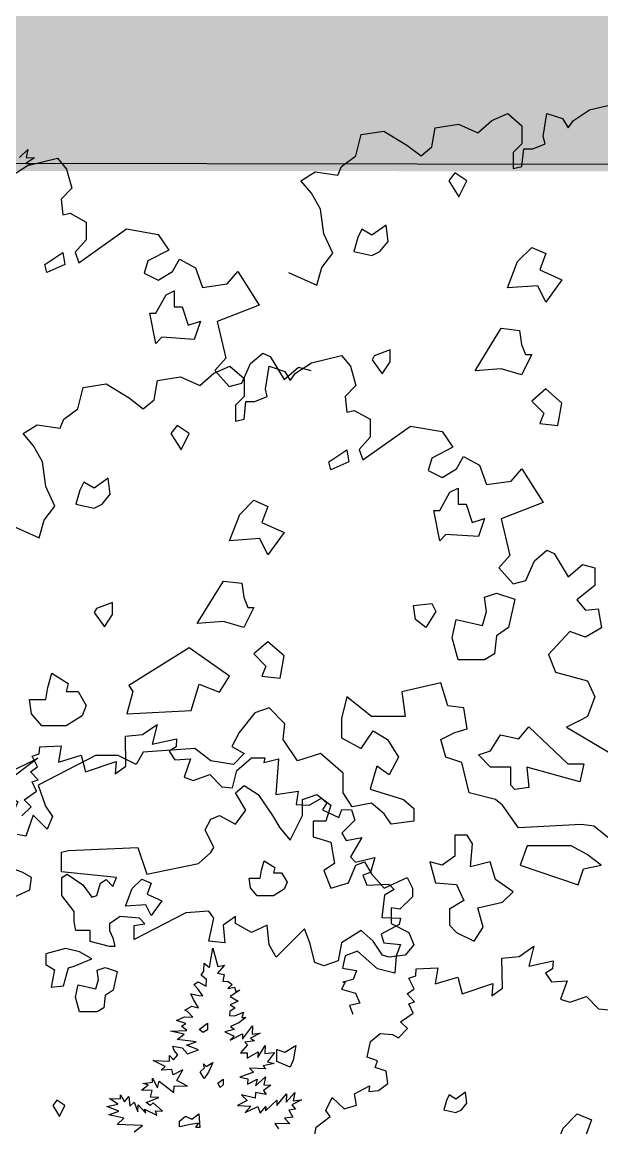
# Model space of a CAD drawing. Header units: inches. Extents: x 11.9 to 85.3, y 21.1 to 37.4.
# Drawn here: x 50.863 to 51.372, y 23.254 to 24.226 of the extents above; entities that cross this region are included whole.
import ezdxf

# ---------------------------------------------------------------- set-up
doc = ezdxf.new("R2010")
doc.units = ezdxf.units.IN
doc.header["$MEASUREMENT"] = 0
for name, color, linetype in [('CAY', 94, 'Continuous'), ('CAY-3', 61, 'Continuous'), ('Layer1', 7, 'Continuous')]:
    doc.layers.add(name, color=color, linetype=linetype)

# ---------------------------------------------------------------- blocks, each defined once
blk = doc.blocks.new('A$C76451831')
at = {"layer": 'CAY'}
for p, q in [((3764, 1772.8), (3822.4, 1787)), ((3573, 1752.2), (3604.2, 1765.7)), ((3604.2, 1765.7), (3631.9, 1741.6)), ((3673.8, 1720.9), (3680.9, 1765.7)), ((3680.9, 1765.7), (3711.5, 1755.7)), ((3711.5, 1755.7), (3722.2, 1738)), ((3732.8, 1752.2), (3764, 1772.8)), ((4659.2, 1730), (4666, 1767.4)), ((4666, 1767.4), (4675.2, 1732.1)), ((3455.6, 1700.3), (3462.1, 1738)), ((3462.1, 1738), (3507.5, 1745.1)), ((3507.5, 1745.1), (3545.3, 1728)), ((3545.3, 1728), (3573, 1752.2)), ((3631.9, 1741.6), (3631.9, 1706.7)), ((3722.2, 1738), (3732.8, 1752.2)), ((4648.1, 1722.6), (4648.6, 1738.5)), ((4648.6, 1738.5), (4659.2, 1730)), ((4688.4, 1734.4), (4674.7, 1719)), ((4675.2, 1732.1), (4688.4, 1734.4)), ((3306.5, 1682.6), (3317.1, 1724.4)), ((3317.1, 1724.4), (3361.9, 1731.5)), ((3361.9, 1731.5), (3406.7, 1703.8)), ((3677.3, 1706.7), (3673.8, 1720.9)), ((4642.8, 1714.7), (4648.1, 1722.6)), ((4653, 1706.2), (4642.8, 1714.7)), ((4674.7, 1719), (4687.7, 1715.8)), ((4687.7, 1715.8), (4685, 1702.8)), ((2648.4, 1679.8), (2664.8, 1695.1)), ((2664.8, 1695.1), (2661.6, 1679.4)), ((3406.7, 1703.8), (3434.4, 1682.6)), ((3434.4, 1682.6), (3455.6, 1700.3)), ((3631.9, 1706.7), (3614.8, 1689.6)), ((3614.8, 1689.6), (3614.8, 1658.4)), ((3631.9, 1661.9), (3635.5, 1696.7)), ((3635.5, 1696.7), (3653.2, 1696.7)), ((3653.2, 1696.7), (3677.3, 1706.7)), ((4628.6, 1696.6), (4636.9, 1701.7)), ((4636.5, 1688.1), (4628.6, 1696.6)), ((4636.9, 1701.7), (4652.5, 1693)), ((4652.5, 1693), (4653, 1706.2)), ((4685, 1702.8), (4695.4, 1702.4)), ((4703.4, 1696.7), (4694.9, 1688.8)), ((4694.9, 1688.8), (4708.2, 1691.1)), ((4695.4, 1702.4), (4703.4, 1696.7)), ((4708.2, 1691.1), (4710.6, 1682.8)), ((2677.9, 1678.8), (2661.2, 1668.5)), ((2661.2, 1668.5), (2672, 1665.4)), ((2661.6, 1679.4), (2677.9, 1678.8)), ((2664.3, 1664.1), (2722.6, 1678.3)), ((2722.6, 1678.3), (2740.3, 1657)), ((3278.8, 1661.9), (3306.5, 1682.6)), ((4627.6, 1667.1), (4622.5, 1678.2)), ((4622.5, 1678.2), (4638.7, 1674.9)), ((4646.4, 1674.6), (4636.5, 1688.1)), ((4638.7, 1674.9), (4646.4, 1674.6)), ((4718.8, 1685.3), (4699.8, 1672.8)), ((4699.8, 1672.8), (4715.4, 1664.1)), ((4710.6, 1682.8), (4718.8, 1685.3)), ((2633, 1643.5), (2664.3, 1664.1)), ((2740.3, 1657), (2750.9, 1619.3)), ((3199.2, 1634.2), (3226.9, 1651.3)), ((3226.9, 1651.3), (3271.7, 1644.8)), ((3271.7, 1644.8), (3278.8, 1661.9)), ((3614.8, 1658.4), (3631.9, 1661.9)), ((4611, 1646.4), (4624.4, 1654.1)), ((4616.3, 1643.5), (4611, 1646.4)), ((4624.4, 1654.1), (4637.9, 1650.9)), ((4637.9, 1650.9), (4627.6, 1667.1)), ((4709.5, 1651.1), (4698.8, 1643.4)), ((4715.4, 1664.1), (4699.3, 1656.9)), ((4699.3, 1656.9), (4709.5, 1651.1)), ((3219.8, 1610), (3199.2, 1634.2)), ((4594.4, 1625.7), (4610.5, 1633.3)), ((4612.8, 1620.1), (4594.4, 1625.7)), ((4610.5, 1633.3), (4626.4, 1632.7)), ((4626.4, 1632.7), (4616.3, 1643.5)), ((4698.8, 1643.4), (4698.5, 1635.7)), ((4698.5, 1635.7), (4708.9, 1635.3)), ((4708.9, 1635.3), (4725.5, 1642.4)), ((4730.1, 1631.8), (4716.6, 1621.4)), ((4725.5, 1642.4), (4722.4, 1632.1)), ((4722.4, 1632.1), (4730.1, 1631.8)), ((2750.9, 1619.3), (2729.7, 1598.1)), ((3237.5, 1578.7), (3219.8, 1610)), ((4582.8, 1604.8), (4615, 1606.4)), ((4609.3, 1598.9), (4582.8, 1604.8)), ((4604.5, 1614.9), (4612.8, 1620.1)), ((4615, 1606.4), (4604.5, 1614.9)), ((4708, 1608.6), (4689.3, 1603.8)), ((4689.3, 1603.8), (4707.5, 1595.4)), ((4716.6, 1621.4), (4700.5, 1614.3)), ((4700.5, 1614.3), (4708, 1608.6)), ((4723.6, 1589.4), (4743.1, 1615.5)), ((4743.1, 1615.5), (4742.6, 1599.2)), ((2729.7, 1598.1), (2733.2, 1567.4)), ((4595.8, 1588.5), (4609.3, 1598.9)), ((4632.8, 1584.5), (4595.8, 1588.5)), ((4614, 1577.4), (4632.8, 1584.5)), ((4699.6, 1587.6), (4724, 1599.9)), ((4707.5, 1595.4), (4699.6, 1587.6)), ((4724, 1599.9), (4723.6, 1589.4)), ((4747.1, 1585.9), (4728.4, 1583.8)), ((4728.4, 1583.8), (4733.7, 1578.2)), ((4758.5, 1601.4), (4739.6, 1591.6)), ((4739.6, 1591.6), (4747.1, 1585.9)), ((4742.6, 1599.2), (4758.5, 1601.4)), ((2733.2, 1567.4), (2747.4, 1570.3)), ((2747.4, 1570.3), (2778.6, 1553.2)), ((3244, 1530.4), (3237.5, 1578.7)), ((4587.2, 1575.6), (4605.7, 1572.3)), ((4589.7, 1567.4), (4587.2, 1575.6)), ((4597.1, 1559), (4589.7, 1567.4)), ((4605.7, 1572.3), (4616.2, 1561)), ((4637.7, 1568.4), (4614, 1577.4)), ((4616.2, 1561), (4637.7, 1568.4)), ((4733.7, 1578.2), (4720, 1562.8)), ((4720, 1562.8), (4733.1, 1562.4)), ((4732.8, 1552), (4754.5, 1564.3)), ((4733.1, 1562.4), (4732.8, 1552)), ((4754.1, 1553.5), (4768.1, 1577)), ((4754.5, 1564.3), (4754.1, 1553.5)), ((4768.1, 1577), (4767.5, 1561.2)), ((4767.5, 1561.2), (4786.6, 1563.2)), ((4786.6, 1563.2), (4772.4, 1545.1)), ((2764.5, 1473.6), (2857.6, 1539.7)), ((2778.6, 1553.2), (2778.6, 1518.4)), ((2857.6, 1539.7), (2920.1, 1529)), ((4572.7, 1536.2), (4549.1, 1547.5)), ((4549.1, 1547.5), (4580.8, 1546.4)), ((4580.8, 1546.4), (4581.1, 1557.2)), ((4581.1, 1557.2), (4589, 1548.8)), ((4589, 1548.8), (4597.1, 1559)), ((4785.9, 1541.9), (4764.4, 1537.2)), ((4772.4, 1545.1), (4785.9, 1541.9)), ((2778.6, 1518.4), (2757.4, 1494.2)), ((2920.1, 1529), (2940.8, 1498.4)), ((3261.7, 1492), (3244, 1530.4)), ((4564.3, 1528.4), (4572.7, 1536.2)), ((4585.6, 1530.3), (4564.3, 1528.4)), ((4588, 1519.4), (4585.6, 1530.3)), ((4606.9, 1529.6), (4588, 1519.4)), ((4595.3, 1508.7), (4606.9, 1529.6)), ((4745, 1524.8), (4718.3, 1514.8)), ((4769.2, 1531.6), (4737.5, 1532.7)), ((4737.5, 1532.7), (4745, 1524.8)), ((4764.4, 1537.2), (4769.2, 1531.6)), ((2940.8, 1498.4), (2899.5, 1477.1)), ((4525.8, 1489.8), (4539.3, 1499.8)), ((4528.9, 1502.9), (4547.6, 1504.9)), ((4539.3, 1499.8), (4528.9, 1502.9)), ((4547.6, 1504.9), (4547.9, 1513.1)), ((4547.9, 1513.1), (4557.6, 1494.1)), ((4557.6, 1494.1), (4560.8, 1507.2)), ((4560.8, 1507.2), (4589.5, 1484.9)), ((4589.5, 1484.9), (4589.9, 1498)), ((4589.9, 1498), (4616.2, 1497.1)), ((4616.2, 1497.1), (4595.3, 1508.7)), ((4718.3, 1514.8), (4734.1, 1511.6)), ((4734.1, 1511.6), (4733.7, 1501.1)), ((4733.7, 1501.1), (4752.6, 1510.9)), ((4749.5, 1497.9), (4768.7, 1515.8)), ((4752.6, 1510.9), (4749.5, 1497.9)), ((4779, 1499.6), (4765, 1489.2)), ((4768.7, 1515.8), (4765.4, 1500)), ((4765.4, 1500), (4779, 1499.6)), ((2757.4, 1494.2), (2764.5, 1473.6)), ((2899.5, 1477.1), (2892.4, 1452.9)), ((2947.9, 1456.5), (2961.4, 1480.7)), ((2961.4, 1480.7), (2992.7, 1463.6)), ((3240.4, 1464.3), (3261.7, 1492)), ((4463.6, 1473.4), (4484.8, 1472.7)), ((4479.5, 1462), (4463.6, 1473.4)), ((4484.8, 1472.7), (4485.1, 1480.4)), ((4485.1, 1480.4), (4492.8, 1466.9)), ((4492.8, 1466.9), (4501.3, 1477.1)), ((4501.3, 1477.1), (4503.4, 1458.4)), ((4547, 1489.1), (4525.8, 1489.8)), ((4535.3, 1465.5), (4559.7, 1475)), ((4543.8, 1475.6), (4547, 1489.1)), ((4559.7, 1475), (4543.8, 1475.6)), ((4722.1, 1480.2), (4732.6, 1469)), ((4748.6, 1473.9), (4722.1, 1480.2)), ((4749, 1484.7), (4748.6, 1473.9)), ((4770.2, 1481.3), (4749, 1484.7)), ((4765, 1489.2), (4770.2, 1481.3)), ((4790.7, 1459.3), (4810.1, 1482.6)), ((4809.5, 1466.3), (4826.5, 1484.8)), ((4810.1, 1482.6), (4809.5, 1466.3)), ((4826.5, 1484.8), (4823.2, 1468.6)), ((2892.4, 1452.9), (2920.1, 1439.4)), ((2920.1, 1439.4), (2947.9, 1456.5)), ((2992.7, 1463.6), (3006.8, 1425.2)), ((3055.2, 1432.3), (3075.8, 1456.5)), ((3075.8, 1456.5), (3117.7, 1390.4)), ((3175, 1454.3), (3230.4, 1429.5)), ((3230.4, 1429.5), (3240.4, 1464.3)), ((4458, 1457.3), (4479.5, 1462)), ((4481.7, 1448.7), (4458, 1457.3)), ((4503.4, 1458.4), (4511.4, 1466.3)), ((4511.4, 1466.3), (4518.8, 1447.4)), ((4518.8, 1447.4), (4519.3, 1460.6)), ((4519.3, 1460.6), (4534.6, 1444.2)), ((4534.6, 1444.2), (4532.2, 1452.4)), ((4532.2, 1452.4), (4555.8, 1440.7)), ((4543.3, 1459.7), (4535.3, 1465.5)), ((4548.9, 1465), (4543.3, 1459.7)), ((4566.9, 1448.5), (4548.9, 1465)), ((4732.6, 1469), (4713.7, 1459.2)), ((4713.7, 1459.2), (4740.4, 1458.3)), ((4740.4, 1458.3), (4729, 1445.5)), ((4729, 1445.5), (4753.5, 1457.8)), ((4753.5, 1457.8), (4758.5, 1444.5)), ((4758.5, 1444.5), (4769.3, 1457.3)), ((4769, 1449.1), (4791.1, 1469.7)), ((4769.3, 1457.3), (4769, 1449.1)), ((4791.1, 1469.7), (4790.7, 1459.3)), ((4827.6, 1452.5), (4814.4, 1450.3)), ((4839.1, 1470.7), (4820.2, 1461)), ((4820.2, 1461), (4827.6, 1452.5)), ((4823.2, 1468.6), (4839.1, 1470.7)), ((3006.8, 1425.2), (3055.2, 1432.3)), ((4462.4, 1441.3), (4481.7, 1448.7)), ((4491.7, 1434.8), (4462.4, 1441.3)), ((4478.1, 1422.1), (4491.7, 1434.8)), ((4555.8, 1440.7), (4553.3, 1449)), ((4553.3, 1449), (4566.9, 1448.5)), ((4822.1, 1436.9), (4805.7, 1434.7)), ((4805.7, 1434.7), (4816.2, 1423.5)), ((4814.4, 1450.3), (4822.1, 1436.9)), ((4528.3, 1420.4), (4478.1, 1422.1)), ((4512, 1407.8), (4528.3, 1420.4)), ((4786.8, 1424.5), (4794.5, 1413.8)), ((4816.2, 1423.5), (4786.8, 1424.5)), ((3117.7, 1390.4), (3035.1, 1358.6)), ((3035.1, 1358.6), (3052.2, 1286.6)), ((3052.2, 1286.6), (3031, 1262.4))]:
    blk.add_line(p, q, dxfattribs=at)
for points in [[(4291.9, 2026.8), (4309.9, 2044.7), (4296.2, 2058.5), (4320.4, 2075.3), (4312, 2093.3), (4323.6, 2097.5), (4308.8, 2113.3), (4322.5, 2122.8), (4312, 2143.9), (4325.7, 2148.1), (4326.7, 2161.8), (4368.9, 2163.9), (4363.7, 2132.3), (4408, 2146), (4416.4, 2113.3), (4476.5, 2133.3), (4474.4, 2109.1), (4495.5, 2123.9), (4494.4, 2182.9), (4528.2, 2186.1), (4556.7, 2206.1), (4547.2, 2167.1), (4594.6, 2177.6), (4593.6, 2161.8), (4579.9, 2153.4), (4591.5, 2136.5), (4622.1, 2138.6), (4609.4, 2102.8), (4627.3, 2096.4), (4660, 2108), (4683.2, 2083.8), (4704.3, 2081.7), (4712.8, 2115.4), (4741.2, 2140.7), (4767.6, 2140.7), (4765.5, 2131.2), (4794, 2138.6), (4788.7, 2069), (4833, 2075.3), (4828.8, 2049), (4854.1, 2047.9), (4878.3, 2061.6), (4888.9, 2052.1), (4880.5, 2038.4), (4912.1, 2023.7), (4918.4, 2039.5), (4937.4, 2038.4), (4943.7, 2018.4), (4918.4, 1993.1), (4926.9, 1978.3), (4957.4, 1984.6), (4935.3, 1946.7), (4944.8, 1936.1), (4982.8, 1945.6), (4974.3, 1916.1), (4959.6, 1910.8), (4966.9, 1890.8), (5010.2, 1892.9), (5020.7, 1882.3), (5001.7, 1871.8), (4996.5, 1827.5), (5033.4, 1826.4), (5030.2, 1813.8), (4995.4, 1794.8), (5000.7, 1777.9), (5033.4, 1774.7), (5024.9, 1752.6), (5021.8, 1718.9), (4988, 1727.3), (4949, 1762.1), (4924.8, 1752.6), (4919.5, 1728.3), (4946.9, 1724.1), (4940.6, 1706.2), (4920.5, 1700.9), (4924.8, 1700.9), (4917.4, 1687.2), (4944.8, 1679.8), (4953.2, 1659.8), (4933.2, 1655.6), (4939.5, 1638.7)], [(4863.6, 1391.6), (4867.8, 1417), (4895.2, 1438.1), (4886.8, 1449.7), (4899.4, 1475), (4922.6, 1452.8), (4946.9, 1460.2), (4942.7, 1482.3), (4972.2, 1498.2), (4971.1, 1486.6), (4990.1, 1488.7), (5008, 1502.4), (5004.9, 1526.6), (4983.8, 1534), (4988, 1546.7), (4968, 1554.1), (4974.3, 1584.7), (4993.3, 1600.5), (5017.5, 1598.4), (5029.1, 1592), (5047.1, 1610), (5033.4, 1623.7), (5057.6, 1640.6), (5049.2, 1658.5), (5060.8, 1662.7), (5046, 1678.5), (5059.7, 1688), (5049.2, 1709.1), (5062.9, 1713.3), (5063.9, 1727), (5106.1, 1729.1), (5100.9, 1697.5), (5145.2, 1711.2), (5153.6, 1678.5), (5213.7, 1698.6), (5211.6, 1674.3), (5232.7, 1689.1), (5231.6, 1748.1), (5265.4, 1751.3), (5293.9, 1771.3), (5284.4, 1732.3), (5331.8, 1742.9), (5330.8, 1727), (5317.1, 1718.6), (5328.7, 1701.7), (5359.3, 1703.8), (5346.6, 1668), (5364.5, 1661.6), (5397.2, 1673.2), (5420.4, 1649), (5441.5, 1646.9)], [(4680, 1494.9), (4675.3, 1503.2), (4686, 1511), (4685.6, 1500.1), (4680, 1494.9)]]:
    blk.add_lwpolyline(points, dxfattribs=at)
for points in [[(4784.5, 1915.2), (4800.4, 1915.2), (4810.9, 1896.7), (4805.6, 1883.5), (4784.5, 1870.3), (4752.8, 1870.3), (4739.6, 1886.1), (4737, 1904.6), (4758.1, 1904.6), (4760.8, 1920.5), (4766, 1939), (4787.2, 1925.7)], [(4507.9, 1884.3), (4526.4, 1902.8), (4544.9, 1894.9), (4536.9, 1873.7), (4566, 1860.5), (4544.9, 1831.5), (4534.3, 1852.6), (4494.7, 1850)], [(4396.9, 1672), (4402.2, 1695.8), (4436.5, 1687.9), (4441.8, 1706.3), (4439.1, 1724.8), (4455, 1730.1), (4478.7, 1722.2), (4470.8, 1685.2), (4455, 1674.7), (4452.3, 1650.9), (4439.1, 1643), (4404.8, 1643)], [(3524.3, 1634.1), (3500.5, 1649.9), (3488.6, 1634.1), (3508.4, 1602.4)], [(4639.1, 1608.3), (4655.4, 1620.8), (4655, 1607.7), (4646.6, 1602.6)], [(4791, 1545.5), (4791, 1569.3), (4806.8, 1564), (4827.9, 1577.2), (4822.7, 1548.1), (4817.4, 1534.9)], [(3369.9, 1515.3), (3365.9, 1547), (3338.2, 1527.2), (3318.4, 1539), (3310.5, 1523.2), (3302.6, 1495.5), (3338.2, 1487.6), (3354, 1495.5)], [(4641.2, 1525.7), (4649.6, 1533.5), (4647.2, 1541.3), (4652.4, 1535.7), (4665.8, 1543.4), (4657.5, 1525.1), (4648.9, 1512.3)], [(3623.3, 1475.7), (3651, 1503.4), (3678.7, 1491.5), (3666.8, 1459.8), (3710.3, 1440), (3678.7, 1396.5), (3662.8, 1428.1), (3603.5, 1424.2)], [(2721.4, 1485.8), (2733.3, 1493.7), (2737.3, 1469.9), (2701.6, 1454.1), (2697.7, 1469.9)], [(5162.8, 1464.3), (5160.2, 1485.4), (5141.7, 1472.2), (5128.5, 1480.1), (5123.3, 1469.6), (5118, 1451.1), (5141.7, 1445.8), (5152.3, 1451.1)], [(4376, 1459.3), (4360.2, 1469.9), (4352.3, 1459.3), (4365.5, 1438.2)], [(4640.1, 1416.5), (4632.4, 1416.7), (4637.7, 1424.7), (4621.8, 1422.5), (4600.3, 1417.9), (4600.7, 1428.7), (4611.9, 1438.8), (4624.8, 1432.9), (4638.3, 1443.3)], [(5351.5, 1415.3), (5379.2, 1443), (5406.9, 1431.1), (5395, 1399.4), (5438.6, 1379.6), (5406.9, 1336.1), (5391, 1367.8), (5331.7, 1363.8)], [(2935.2, 1410.5), (2951, 1418.5), (2951, 1386.8), (2966.9, 1386.8), (2978.8, 1351.1), (3002.5, 1359.1), (2990.6, 1323.4), (2927.3, 1327.4), (2915.4, 1315.5), (2903.5, 1374.9), (2915.4, 1374.9)], [(3571.8, 1313.3), (3591.6, 1345), (3627.2, 1341), (3631.2, 1313.3), (3639.1, 1293.5), (3651, 1293.5), (3631.2, 1253.9), (3591.6, 1265.8), (3540.1, 1261.8)], [(3342.6, 1291.2), (3338.7, 1283.3), (3358.5, 1255.6), (3374.3, 1279.3), (3374.3, 1303.1)], [(3702.4, 1154.9), (3710.3, 1198.4), (3678.7, 1226.2), (3651, 1202.4), (3674.7, 1178.6), (3666.8, 1158.8)]]:
    blk.add_lwpolyline(points, close=True, dxfattribs=at)
at = {"layer": 'CAY-3'}
for p, q in [((3100.6, 1276), (3124.7, 1296.6)), ((3124.7, 1296.6), (3138.9, 1290.1)), ((3138.9, 1290.1), (3166.6, 1244.7)), ((3220.2, 1277.6), (3278.5, 1291.8)), ((3278.5, 1291.8), (3296.2, 1270.6)), ((3001.4, 1232.8), (3029.1, 1257)), ((3029.1, 1257), (3060.4, 1270.6)), ((3031, 1262.4), (3058.7, 1231.2)), ((3060.4, 1270.6), (3088.1, 1246.4)), ((3083.5, 1237.6), (3100.6, 1276)), ((3130, 1225.7), (3137, 1270.6)), ((3137, 1270.6), (3167.7, 1260.5)), ((3166.6, 1244.7), (3194.3, 1268.9)), ((3167.7, 1260.5), (3178.3, 1242.8)), ((3178.3, 1242.8), (3188.9, 1257)), ((3188.9, 1257), (3220.2, 1277.6)), ((3194.3, 1268.9), (3218.5, 1262.4)), ((3296.2, 1270.6), (3306.9, 1232.8)), ((2773.2, 1229.3), (2818.1, 1236.4)), ((2818.1, 1236.4), (2862.9, 1208.6)), ((2911.8, 1205.1), (2918.3, 1242.8)), ((2918.3, 1242.8), (2963.7, 1249.9)), ((2963.7, 1249.9), (3001.4, 1232.8)), ((3058.7, 1231.2), (3083.5, 1237.6)), ((3088.1, 1246.4), (3088.1, 1211.6)), ((2762.6, 1187.4), (2773.2, 1229.3)), ((3133.5, 1211.6), (3130, 1225.7)), ((3306.9, 1232.8), (3285.6, 1211.6)), ((2862.9, 1208.6), (2890.6, 1187.4)), ((2890.6, 1187.4), (2911.8, 1205.1)), ((3088.1, 1211.6), (3071, 1194.5)), ((3071, 1194.5), (3071, 1163.2)), ((3088.1, 1166.8), (3091.6, 1201.6)), ((3091.6, 1201.6), (3109.3, 1201.6)), ((3109.3, 1201.6), (3133.5, 1211.6)), ((3285.6, 1211.6), (3289.2, 1180.9)), ((2734.9, 1166.8), (2762.6, 1187.4)), ((3289.2, 1180.9), (3303.3, 1183.9)), ((3303.3, 1183.9), (3334.6, 1166.8)), ((2655.3, 1139), (2683, 1156.1)), ((2683, 1156.1), (2727.8, 1149.6)), ((2727.8, 1149.6), (2734.9, 1166.8)), ((3071, 1163.2), (3088.1, 1166.8)), ((3320.4, 1087.1), (3413.6, 1153.2)), ((3334.6, 1166.8), (3334.6, 1131.9)), ((3413.6, 1153.2), (3476.1, 1142.6)), ((2676, 1114.8), (2655.3, 1139)), ((3334.6, 1131.9), (3313.3, 1107.8)), ((3476.1, 1142.6), (3496.7, 1111.9)), ((2693.6, 1083.6), (2676, 1114.8)), ((3313.3, 1107.8), (3320.4, 1087.1)), ((3496.7, 1111.9), (3455.4, 1090.7)), ((2700.1, 1035.2), (2693.6, 1083.6)), ((3455.4, 1090.7), (3448.4, 1066.5)), ((3503.8, 1070), (3517.3, 1094.2)), ((3517.3, 1094.2), (3548.6, 1077.1)), ((3448.4, 1066.5), (3476.1, 1052.9)), ((3476.1, 1052.9), (3503.8, 1070)), ((3548.6, 1077.1), (3562.7, 1038.8)), ((3611.1, 1045.8), (3631.7, 1070)), ((3631.7, 1070), (3673.6, 1003.9)), ((3562.7, 1038.8), (3611.1, 1045.8)), ((2717.8, 996.9), (2700.1, 1035.2)), ((2696.6, 969.1), (2717.8, 996.9)), ((3673.6, 1003.9), (3591, 972.1)), ((2631.1, 959.1), (2686.6, 934.3)), ((2686.6, 934.3), (2696.6, 969.1)), ((3591, 972.1), (3608.1, 900.1)), ((3656.5, 889.5), (3680.7, 910.2)), ((3680.7, 910.2), (3694.8, 903.7)), ((3608.1, 900.1), (3586.9, 875.9)), ((3639.4, 851.2), (3656.5, 889.5)), ((3694.8, 903.7), (3722.5, 858.3)), ((3586.9, 875.9), (3614.6, 844.7)), ((3722.5, 858.3), (3750.2, 882.4)), ((3750.2, 882.4), (3774.4, 875.9)), ((3774.4, 875.9), (3774.4, 841.1)), ((3614.6, 844.7), (3639.4, 851.2)), ((3774.4, 841.1), (3739.6, 813.4)), ((3739.6, 813.4), (3756.7, 792.8)), ((3756.7, 792.8), (3780.9, 795.7)), ((3780.9, 795.7), (3788, 758)), ((3725.5, 750.9), (3684.2, 706.1)), ((3756.7, 740.3), (3725.5, 750.9)), ((3788, 758), (3756.7, 740.3)), ((3684.2, 706.1), (3697.8, 671.3)), ((3473.1, 650.6), (3396.5, 632.9)), ((3486.7, 605.2), (3473.1, 650.6)), ((3697.8, 671.3), (3760.3, 654.2)), ((3760.3, 654.2), (3774.4, 622.9)), ((3396.5, 632.9), (3403.5, 584.6)), ((3289.2, 622.9), (3278.5, 581)), ((3337.5, 584.6), (3289.2, 622.9)), ((3774.4, 622.9), (3760.3, 584.6)), ((3109.3, 591.6), (3078.1, 553.3)), ((3137, 601.7), (3109.3, 591.6)), ((3167.7, 570.4), (3137, 601.7)), ((3517.9, 601.7), (3486.7, 605.2)), ((3525, 560.4), (3517.9, 601.7)), ((3164.8, 539.7), (3167.7, 570.4)), ((3278.5, 581), (3278.5, 542.7)), ((3403.5, 584.6), (3337.5, 584.6)), ((3746.7, 577.5), (3719, 563.9)), ((3719, 563.9), (3800.7, 515.2)), ((3760.3, 584.6), (3746.7, 577.5)), ((3078.1, 553.3), (3063.9, 525.6)), ((3278.5, 542.7), (3316.9, 522)), ((3316.9, 522), (3341, 556.8)), ((3341, 556.8), (3368.8, 539.7)), ((3473.1, 539.7), (3500.8, 553.3)), ((3500.8, 553.3), (3525, 560.4)), ((2991.4, 522), (2890.2, 514.9)), ((3022.7, 497.8), (2991.4, 522)), ((3063.9, 525.6), (3088.1, 512)), ((3192.5, 497.8), (3164.8, 539.7)), ((3368.8, 539.7), (3390, 504.9)), ((3483.1, 504.9), (3473.1, 539.7)), ((2797, 507.9), (2685, 450.4)), ((2841.8, 507.9), (2797, 507.9)), ((2876.6, 490.8), (2841.8, 507.9)), ((2890.2, 514.9), (2876.6, 490.8)), ((3088.1, 512), (3067.5, 490.8)), ((3237.3, 512), (3192.5, 497.8)), ((3282.1, 473.7), (3237.3, 512)), ((3390, 504.9), (3372.3, 470.1)), ((3514.4, 494.3), (3483.1, 504.9)), ((3067.5, 490.8), (3022.7, 497.8)), ((3348.1, 487.2), (3334.6, 442.4)), ((3372.3, 470.1), (3348.1, 487.2)), ((3528.5, 435.3), (3514.4, 494.3)), ((3282.1, 435.3), (3282.1, 473.7)), ((2685, 450.4), (2699.2, 409.1)), ((3071, 435.3), (3088.1, 449.5)), ((3091.6, 401.1), (3071, 435.3)), ((3088.1, 449.5), (3115.8, 431.8)), ((3299.8, 407.6), (3282.1, 435.3)), ((3334.6, 442.4), (3400, 421.8)), ((3580.4, 421.8), (3528.5, 435.3)), ((3115.8, 431.8), (3143.5, 390.5)), ((3202.5, 421.8), (3230.2, 431.8)), ((3202.5, 390.5), (3202.5, 421.8)), ((3230.2, 431.8), (3257.9, 411.1)), ((3337.5, 414.7), (3299.8, 407.6)), ((3362.3, 394), (3337.5, 414.7)), ((3400, 421.8), (3420.6, 404.1)), ((3594, 411.1), (3580.4, 421.8)), ((2675.1, 391.3), (2660.8, 350.1)), ((2685, 381.4), (2675.1, 391.3)), ((2699.2, 409.1), (2712.7, 388.5)), ((3022.7, 383.4), (3039.8, 390.5)), ((3039.8, 390.5), (3071, 373.4)), ((3071, 373.4), (3091.6, 401.1)), ((3143.5, 390.5), (3157.7, 366.3)), ((3178.3, 342.1), (3202.5, 390.5)), ((3257.9, 411.1), (3247.9, 379.9)), ((3375.8, 373.4), (3362.3, 394)), ((3420.6, 404.1), (3420.6, 379.9)), ((3625.2, 366.3), (3594, 411.1)), ((2702.7, 363.7), (2685, 381.4)), ((2712.7, 388.5), (2702.7, 363.7)), ((3012, 362.8), (3022.7, 383.4)), ((3223.1, 379.9), (3223.1, 348.6)), ((3247.9, 379.9), (3223.1, 379.9)), ((3420.6, 379.9), (3375.8, 373.4)), ((3748.8, 373.1), (3625.2, 366.3)), ((3773, 369.5), (3748.8, 373.1)), ((3807.8, 341.8), (3773, 369.5)), ((2660.8, 350.1), (2643.7, 353.7)), ((3029.1, 328), (3012, 362.8)), ((3157.7, 366.3), (3178.3, 342.1)), ((3223.1, 348.6), (3257.9, 338.6)), ((2744, 322.4), (2880.2, 328)), ((2880.2, 328), (2897.3, 276)), ((3022.7, 317.9), (3029.1, 328)), ((3257.9, 338.6), (3265, 296.7)), ((2730.4, 318.9), (2744, 322.4)), ((2730.4, 280.5), (2730.4, 318.9)), ((2998.5, 296.7), (3022.7, 317.9)), ((2897.3, 276), (2998.5, 296.7)), ((3265, 296.7), (3244.4, 283.1)), ((3244.4, 283.1), (3257.9, 248.3)), ((3292.7, 259), (3306.9, 293.2)), ((3306.9, 293.2), (3323.9, 300.2)), ((3323.9, 300.2), (3337.5, 276.1)), ((2838.3, 269), (2730.4, 280.5)), ((2731, 269), (2741.6, 276)), ((2731, 234.2), (2731, 269)), ((2741.6, 276), (2772.3, 254.8)), ((2807.1, 258.3), (2817.7, 265.4)), ((2817.7, 265.4), (2831.2, 251.3)), ((2831.2, 251.3), (2838.3, 269)), ((3337.5, 276.1), (3362.3, 248.3)), ((3362.3, 248.3), (3407.1, 269)), ((3407.1, 269), (3417.7, 248.3)), ((2772.3, 254.8), (2790, 230.6)), ((2800, 234.2), (2807.1, 258.3)), ((3257.9, 248.3), (3292.7, 259)), ((3417.7, 248.3), (3417.7, 231.2)), ((2755.2, 202.9), (2731, 234.2)), ((2790, 230.6), (2800, 234.2)), ((3417.7, 231.2), (3392.9, 207)), ((2755.2, 182.3), (2755.2, 202.9)), ((2973.7, 200), (2873.1, 147.5)), ((3019.1, 203.5), (2973.7, 200)), ((3029.1, 189.3), (3019.1, 203.5)), ((3375.8, 210), (3375.8, 179.3)), ((3392.9, 207), (3375.8, 210)), ((2758.7, 165.1), (2755.2, 182.3)), ((2845.4, 192.9), (2824.7, 178.7)), ((2824.7, 178.7), (2824.7, 165.1)), ((2883.1, 189.3), (2845.4, 192.9)), ((2873.1, 175.2), (2893.7, 178.7)), ((2873.1, 147.5), (2873.1, 175.2)), ((2893.7, 178.7), (2883.1, 189.3)), ((3019.1, 144.5), (3029.1, 189.3)), ((3071, 192.9), (3046.8, 175.8)), ((3046.8, 175.8), (3050.4, 141)), ((3071, 179.3), (3071, 192.9)), ((3102.3, 161.6), (3071, 179.3)), ((3133.5, 175.8), (3102.3, 161.6)), ((3137, 137.4), (3133.5, 175.8)), ((3375.8, 179.3), (3410.6, 161.6)), ((2786.4, 165.1), (2758.7, 165.1)), ((2786.4, 143.9), (2786.4, 165.1)), ((2824.7, 165.1), (2831.2, 151)), ((3206, 168.7), (3181.9, 144.5)), ((3216.6, 141), (3206, 168.7)), ((3316.9, 165.2), (3278.5, 141)), ((3341, 144.5), (3316.9, 165.2)), ((3410.6, 161.6), (3420.6, 137.4)), ((2824.7, 133.9), (2786.4, 143.9)), ((2834.8, 133.9), (2824.7, 133.9)), ((2831.2, 151), (2834.8, 133.9)), ((3050.4, 141), (3019.1, 144.5)), ((3150.6, 113.3), (3137, 137.4)), ((3181.9, 144.5), (3150.6, 113.3)), ((3226.7, 102.6), (3216.6, 141)), ((3278.5, 141), (3272.1, 106.2)), ((3358.7, 116.8), (3341, 144.5)), ((3420.6, 137.4), (3403.5, 116.8)), ((3372.3, 113.3), (3358.7, 116.8)), ((3403.5, 116.8), (3372.3, 113.3)), ((3244.4, 96.1), (3226.7, 102.6)), ((3272.1, 106.2), (3244.4, 96.1))]:
    blk.add_line(p, q, dxfattribs=at)
for points in [[(2980.4, 1138.9), (2956.7, 1154.8), (2944.8, 1138.9), (2964.6, 1107.2)], [(3277.4, 1099.3), (3289.2, 1107.2), (3293.2, 1083.5), (3257.6, 1067.6), (3253.6, 1083.5)], [(2826, 1020.1), (2822.1, 1051.8), (2794.4, 1032), (2774.6, 1043.9), (2766.7, 1028), (2758.7, 1000.3), (2794.4, 992.4), (2810.2, 1000.3)], [(3491.1, 1024.1), (3507, 1032), (3507, 1000.3), (3522.8, 1000.3), (3534.7, 964.7), (3558.4, 972.6), (3546.6, 936.9), (3483.2, 940.9), (3471.3, 929), (3459.5, 988.4), (3471.3, 988.4)], [(3079.4, 980.5), (3107.1, 1008.2), (3134.8, 996.3), (3123, 964.7), (3166.5, 944.9), (3134.8, 901.3), (3119, 933), (3059.6, 929)], [(3027.9, 818.1), (3047.7, 849.8), (3083.4, 845.8), (3087.3, 818.1), (3095.2, 798.3), (3107.1, 798.3), (3087.3, 758.7), (3047.7, 770.6), (2996.3, 766.6)], [(3495.1, 738.9), (3503, 774.6), (3554.5, 762.7), (3562.4, 790.4), (3558.4, 818.1), (3582.2, 826), (3617.8, 814.2), (3605.9, 758.7), (3582.2, 742.9), (3578.2, 707.2), (3558.4, 695.3), (3507, 695.3)], [(2798.8, 796), (2794.8, 788.1), (2814.6, 760.4), (2830.5, 784.1), (2830.5, 807.9)], [(3423.8, 774.6), (3419.9, 802.3), (3455.5, 806.2), (3463.4, 790.4), (3443.6, 758.7)], [(3039.8, 632), (3059.6, 663.7), (2980.4, 719.1), (2862.1, 645.5), (2870, 633.6), (2858.2, 590.1), (2984.4, 596.3), (3000.2, 647.8)], [(3158.6, 659.7), (3166.5, 703.3), (3134.8, 731), (3107.1, 707.2), (3130.9, 683.5), (3123, 663.7)], [(2739.4, 633.6), (2763.2, 633.6), (2779, 605.9), (2771.1, 586.1), (2739.4, 566.3), (2691.9, 566.3), (2672.1, 590.1), (2668.1, 617.8), (2699.8, 617.8), (2703.8, 641.6), (2711.7, 669.3), (2743.4, 649.5)], [(3570.3, 517.1), (3590.1, 548.8), (3625.7, 540.9), (3645.5, 564.6), (3721.6, 492.2), (3753.2, 492.2), (3745.3, 456.6), (3641.6, 485.4), (3645.5, 445.8), (3617.8, 441.9), (3609.9, 449.8), (3609.9, 485.4), (3570.3, 485.4), (3546.6, 509.2)], [(2573.8, 417.4), (2565.9, 445.1), (2684, 503), (2629.2, 460.9), (2621.3, 433.2), (2645.1, 417.4), (2629.2, 381.7)], [(3535, 335), (3525, 352.1), (3500.8, 352.1), (3500.8, 310.9), (3476.1, 293.2), (3451.9, 300.2), (3462.5, 259), (3503.8, 255.4), (3517.9, 224.1), (3490.2, 207), (3490.2, 175.8), (3503.8, 161.6), (3538.6, 144.5), (3556.3, 172.2), (3545.6, 210), (3594, 220.6), (3614.6, 241.3), (3580.4, 265.4), (3569.8, 300.2), (3531.5, 290.2)], [(3728.2, 331.2), (3642.3, 331.5), (3628.8, 293.2), (3741.7, 255.1), (3752.3, 286.4), (3787.1, 293.5), (3759.4, 314.1)], [(2654.9, 279), (2616.6, 293.2), (2603, 258.3), (2627.2, 258.3), (2637.2, 230.6), (2668.5, 244.8), (2672, 269)], [(2765.8, 123.3), (2738.1, 130.3), (2699.7, 119.7), (2699.7, 99.1), (2716.8, 88.5), (2710.4, 54.3), (2734.5, 57.2), (2744.6, 92), (2755.2, 95.5), (2790, 109.7)]]:
    blk.add_lwpolyline(points, close=True, dxfattribs=at)

msp = doc.modelspace()

# ---------------------------------------------------------------- hatches: boundary and pattern name
at = {"layer": 'Layer1', "true_color": 0x939598}
h = msp.add_hatch(color=252, dxfattribs=at)
h.dxf.hatch_style = 1
h.paths.add_polyline_path([(63.37227, 24.96911), (63.37227, 24.98863), (63.27009, 24.98863), (19.2205, 24.98863), (19.2205, 25.09242), (18.88387, 24.5256), (18.8823, 24.11828), (61.45857, 24.08746)])

# ---------------------------------------------------------------- linework, layer by layer
msp.add_lwpolyline([(31.63044, 24.11828), (31.63044, 23.28506, 0.21734), (37.52718, 23.89076), (37.52718, 24.11982), (61.45857, 24.08746)], format="xyb")

# ---------------------------------------------------------------- block references
at = {"layer": 'CAY', "xscale": 0.0004489089019145984, "yscale": 0.0004489089019145984, "zscale": 0.0004489089019145984}
for p in [(49.67146, 23.35291), (48.93576, 22.6181)]:
    msp.add_blockref('A$C76451831', p, dxfattribs=at)

doc.saveas('drawing.dxf')
